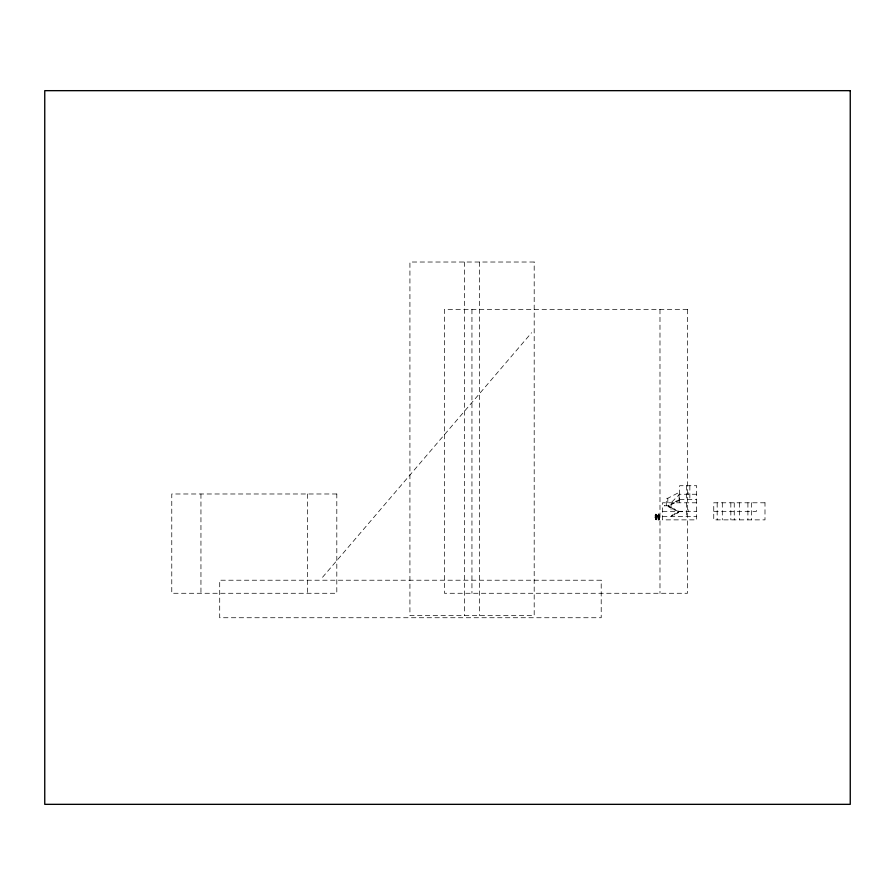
<?xml version="1.0" encoding="UTF-8"?>
<svg xmlns="http://www.w3.org/2000/svg" width="895" height="895" viewBox="0 0 895 895"><rect width="100%" height="100%" fill="white"/><g stroke="black" fill="none" stroke-linecap="round" stroke-linejoin="round"><path stroke-width="0.67" stroke-dasharray="4.47 3.36" d="M658.06 516.952L658.183 518.227L658.071 515.665C659.593 520.174 657.131 520.856 658.284 515.352M658.004 519.872L658.675 519.883L658.832 517.176L659.693 519.861L658.988 519.883L657.803 515.766L658.653 514.535L659.581 515.218L658.34 516.605L658.038 514.916C659.593 513.439 658.552 514.849 658.597 513.92M655.789 519.559L655.095 515.542L655.957 517.12L656.046 514.155L655.733 515.878L655.8 514.066L655.207 515.229C655.464 521.438 657.489 511.783 655.867 517.455C655.252 523.486 655.353 513.64 656.281 516.091M656.169 514.547L655.241 515.24L655.576 517.097C654.592 515.71 657.612 515.766 655.957 517.12L655.476 516.974M655.453 516.158L655.062 517.433L655.733 516.113M656.606 517.411L656.259 519.559C656.729 517.019 655.845 516.538 656.259 519.559L655.711 517.344M658.317 517.153L658.306 519.894L658.832 517.176M659.313 517.109L659.391 515.509L658.988 519.883L658.754 517.22M655.845 514.972L655.554 514.222M656.393 515.408L656.583 519.861L656.315 519.368M655.062 517.433L655.845 517.444L655.666 519.368M658.619 514.703L659.682 515.777L658.944 516.84L659.302 515.609L658.597 516.381L658.72 517.534M658.384 516.784L659.168 516.751L659 514.905M655.576 517.097L655.755 514.67M659.425 518.731C659.816 521.27 658.563 519.022 658.921 517.433L659.335 519.592M656.438 515.196L656.035 514.558M655.99 514.86L656.08 514.692M658.038 515.8L658.239 514.882L658.642 516.661L657.803 515.766M658.362 518.35L658.563 517.433M656.661 518.037L656.427 516.113M655.957 517.12L656.259 516.146M655.711 515.587L655.632 514.871M658.944 516.84L659.369 516.091M322.547 577.264L531.596 332.716M658.675 519.883L658.474 518.473M655.621 515.397L655.442 516.381M666.283 505.776L666.283 498.269L667.815 498.269L679.092 492.395L679.092 499.913M658.351 514.166L659.179 514.166M655.61 515.565L656.259 515.486M655.218 516.795L656.427 517.399L656.024 516.102M658.172 518.664L658.619 517.478M655.632 517.355L656.438 517.377L655.386 517.444L655.621 519.738M696.679 494.253L679.596 494.253L671.06 502.789L671.06 511.325M679.596 499.376L696.679 499.376M679.596 499.913L678.578 499.913L678.578 500.976L676.53 500.976L676.53 502.039L674.483 502.039L674.483 503.113L672.425 503.113L672.425 504.176L670.377 504.176L670.377 505.25L668.33 505.25L668.33 506.85L670.377 506.85L670.377 507.912L672.425 507.912L672.425 508.975L674.483 508.975L674.483 510.049L676.53 510.049L676.53 511.112L678.578 511.112L678.578 512.712L676.53 512.712L676.53 513.786L674.483 513.786L674.483 514.849L672.425 514.849L672.425 515.923L670.377 516.449M679.596 500.439L675.501 501.513L675.501 502.576L673.454 502.576L673.454 503.639L671.407 503.639L671.407 504.713L669.359 504.713L669.359 505.776L664.235 505.776L669.359 506.313L669.359 507.375L671.407 507.375L671.407 508.45L675.501 509.512L675.501 510.586L677.549 510.586L677.549 511.649L682.672 511.649L677.549 512.186L677.549 513.249L673.454 514.312L673.454 515.386L671.407 515.386L671.407 516.449M696.679 502.789L662.524 502.789L662.524 519.872L696.679 519.872L696.679 485.716L679.596 485.716L679.596 502.789M662.524 511.325L696.679 511.325M713.751 511.325L756.454 511.325L756.454 509.702M662.524 516.449L696.679 516.449M655.867 517.455L655.632 518.574M655.744 518.048L655.464 517.388L655.621 518.339M657.948 515.307L658.284 516.258M655.744 514.222L655.856 514.793M655.789 514.804L655.89 515.419M658.071 515.665L658.161 516.795M656.303 518.496L656.359 519.413M751.33 502.789L751.33 519.872M747.907 502.789L747.907 519.872M739.371 502.789L739.371 519.872M734.247 502.789L734.247 519.872M730.835 502.789L730.835 519.872M722.299 502.789L722.299 519.872M717.175 502.789L717.175 519.872M689.844 485.716L689.844 499.376M688.143 492.63L688.143 494.253M688.143 509.702L688.143 511.325M686.431 485.716L686.431 499.376M686.431 502.789L686.431 516.449M667.815 498.269L667.815 505.776M659.984 309.401L659.984 593.273M479.507 262.022L479.507 615.648M471.945 309.401L471.945 593.273M464.606 262.022L464.606 615.648M307.634 493.984L307.634 593.273M200.95 493.984L200.95 593.273M534.192 262.022L409.921 262.022L409.921 615.648L534.192 615.648L534.192 262.022M687.449 309.401L444.468 309.401L444.468 593.273L687.449 593.273L687.449 309.401M336.811 493.984L171.773 493.984L171.773 593.273L336.811 593.273L336.811 493.984M764.99 502.789L713.751 502.789L713.751 519.872L764.99 519.872L764.99 502.789M601.205 580.217L219.711 580.217L219.711 617.74L601.205 617.74L601.205 580.217"/><path stroke-width="1.34" d="M850.25 90.663L44.75 90.663L44.75 804.337L850.25 804.337L850.25 90.663"/></g></svg>
